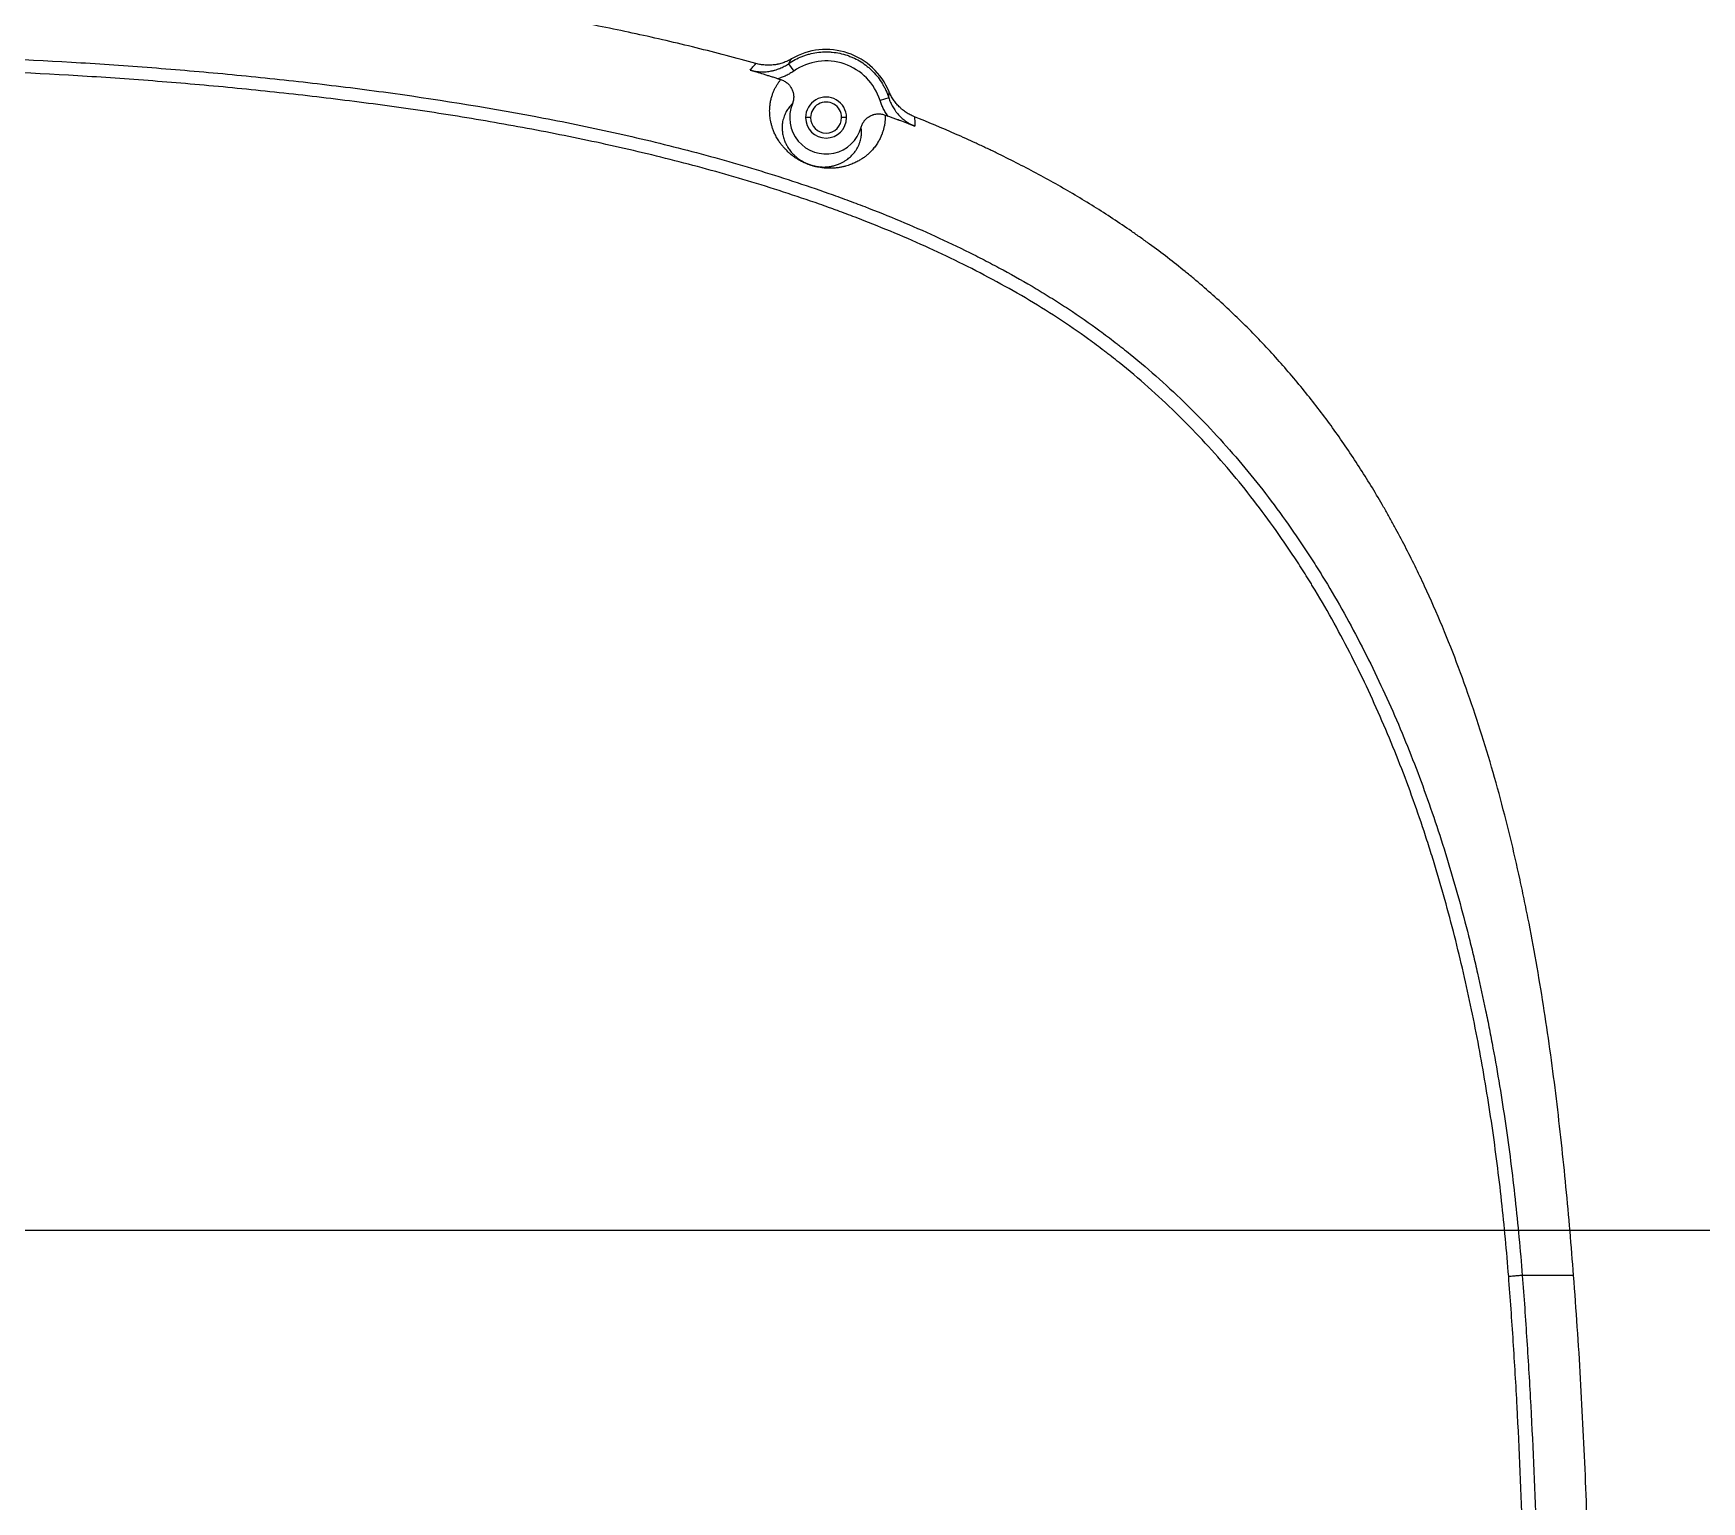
# Model space of a CAD drawing. Header units: millimetres. Extents: x -33000 to 294000, y 0 to 42408.
# Drawn here: x 276219.1 to 276402.4, y 15354.8 to 15516.1 of the extents above; entities that cross this region are included whole.
import ezdxf

# ---------------------------------------------------------------- set-up
doc = ezdxf.new("R2010")
doc.units = ezdxf.units.MM
doc.header["$LTSCALE"] = 50
doc.layers.add('arch', color=8, linetype='Continuous')

# ---------------------------------------------------------------- blocks, each defined once
blk = doc.blocks.new('A$C154C3404')
at = {"linetype": 'Continuous'}
for p, q in [((-31.83, -110.88), (-32.65, -111.45)), ((-37.75, -113.3), (-37.75, -112.75)), ((-37.75, -117.25), (-37.75, -116.7)), ((-35.57, -121.88), (-35.87, -120.93))]:
    blk.add_line(p, q, dxfattribs=at)
for radius, start, end in [(4, 67.9014, 254.5737), (6.22, 287.5692, 34.8421), (7.48, 292.3522, 30.5285), (2.25, 90, 270), (1.7, 90, 270), (2.25, 270, 90), (1.7, 270, 90)]:
    blk.add_arc((-37.75, -115), radius, start, end, dxfattribs=at)
for points, knots in [([(-164.95, 191.47), (-162.15, 191.25), (-159.37, 190.99), (-153.82, 190.38), (-151.05, 190.03), (-145.55, 189.23), (-142.81, 188.78), (-137.35, 187.77), (-134.63, 187.21), (-129.22, 185.98), (-126.53, 185.31), (-121.17, 183.83), (-118.51, 183.03), (-114.54, 181.72), (-113.22, 181.27), (-110.59, 180.32), (-109.27, 179.83), (-107.31, 179.06), (-106.34, 178.66), (-105.36, 178.26), (-104.87, 178.06), (-104.71, 177.99), (-104.39, 177.85), (-102.93, 177.23), (-101.48, 176.58), (-98.94, 175.4), (-96.42, 174.18), (-92.72, 172.22), (-90.3, 170.82), (-87.9, 169.39), (-86.72, 168.65), (-84.38, 167.12), (-83.23, 166.33), (-80.95, 164.71), (-79.82, 163.87), (-78.16, 162.58), (-77.33, 161.92), (-76.38, 161.13), (-75.97, 160.8), (-75.7, 160.57), (-75.57, 160.45), (-74.36, 159.42), (-73.31, 158.49), (-71.25, 156.58), (-70.25, 155.6), (-68.3, 153.61), (-67.35, 152.6), (-65.5, 150.52), (-64.61, 149.46), (-62.86, 147.31), (-62.01, 146.21), (-60.37, 143.97), (-59.57, 142.83), (-58.42, 141.08), (-58.04, 140.5), (-57.3, 139.31), (-56.93, 138.71), (-56.22, 137.51), (-55.86, 136.9), (-55.17, 135.68), (-54.83, 135.06), (-54.41, 134.29), (-54.33, 134.13), (-54.16, 133.82), (-54.08, 133.67), (-53.83, 133.2), (-53.34, 132.26), (-52.86, 131.32), (-51.92, 129.43), (-51.32, 128.16), (-50.16, 125.61), (-49.6, 124.33), (-47.98, 120.47), (-46.99, 117.86), (-45.12, 112.61), (-44.26, 109.96), (-42.64, 104.62), (-41.9, 101.93), (-40.5, 96.52), (-39.86, 93.8), (-39.1, 90.38), (-38.88, 89.35), (-38.67, 88.32), (-38.52, 87.63), (-38.45, 87.29), (-38.11, 85.57), (-37.84, 84.19), (-37.06, 80.06), (-36.59, 77.31), (-35.71, 71.8), (-35.3, 69.05), (-34.18, 60.78), (-33.56, 55.27), (-32.76, 46.99), (-32.52, 44.23), (-32.09, 38.72), (-31.9, 35.96), (-31.39, 27.68), (-30.91, 16.63), (-30.77, 5.58), (-30.77, -5.48), (-30.84, -11.01), (-31.15, -22.07), (-31.39, -27.61), (-31.89, -35.91), (-32.08, -38.68), (-32.52, -44.22), (-32.76, -46.99), (-33.29, -52.53), (-33.58, -55.3), (-34.06, -59.46), (-34.23, -60.84), (-34.57, -63.62), (-34.75, -65), (-35.7, -71.93), (-36.57, -77.45), (-38.12, -85.67), (-38.67, -88.41), (-39.87, -93.85), (-40.51, -96.56), (-41.9, -101.96), (-42.65, -104.65), (-44.27, -109.99), (-45.14, -112.65), (-46.19, -115.63), (-46.31, -115.96), (-46.55, -116.62), (-46.67, -116.95), (-47.03, -117.93), (-47.78, -119.9), (-48.56, -121.85), (-50.18, -125.71), (-51.33, -128.24), (-52.88, -131.36), (-53.19, -131.98), (-53.83, -133.21), (-54.16, -133.83), (-55.15, -135.66), (-55.84, -136.87), (-56.91, -138.67), (-57.27, -139.26), (-58.01, -140.45), (-58.39, -141.03), (-59.54, -142.78), (-60.34, -143.93), (-61.59, -145.63), (-62.01, -146.2), (-62.55, -146.89), (-62.66, -147.03), (-62.87, -147.31), (-63.2, -147.73), (-64.41, -149.24), (-65.55, -150.57), (-67.41, -152.66), (-68.36, -153.67), (-70.3, -155.66), (-71.3, -156.63), (-73.33, -158.51), (-74.37, -159.43), (-76.48, -161.23), (-77.55, -162.11), (-79.74, -163.81), (-80.86, -164.64), (-83.13, -166.26), (-84.28, -167.05), (-86.03, -168.2), (-86.92, -168.77), (-87.96, -169.42), (-88.41, -169.69), (-88.71, -169.88), (-88.86, -169.97), (-90.22, -170.78), (-91.44, -171.48), (-93.89, -172.84), (-96.36, -174.14), (-98.86, -175.36), (-102.64, -177.13), (-105.19, -178.22), (-110.35, -180.26), (-112.96, -181.2), (-118.24, -182.95), (-120.9, -183.76), (-124.93, -184.87), (-126.28, -185.23), (-128.32, -185.74), (-129, -185.91), (-130.02, -186.16), (-130.36, -186.24), (-131.04, -186.4), (-132.75, -186.79), (-134.46, -187.16), (-136.52, -187.59), (-137.21, -187.73), (-138.58, -187.99), (-139.27, -188.13), (-142.71, -188.76), (-145.48, -189.22), (-151.01, -190.03), (-153.79, -190.38), (-157.97, -190.84), (-159.36, -190.98), (-162.15, -191.24), (-163.55, -191.36), (-164.94, -191.47)], [0, 0, 0, 0, 0.015625, 0.015625, 0.03125, 0.03125, 0.046875, 0.046875, 0.0625, 0.0625, 0.078125, 0.078125, 0.09375, 0.09375, 0.101562, 0.101562, 0.109375, 0.109375, 0.113281, 0.115234, 0.115234, 0.116211, 0.116211, 0.117187, 0.125, 0.125, 0.132812, 0.140625, 0.148437, 0.148437, 0.15625, 0.15625, 0.164062, 0.164062, 0.171875, 0.171875, 0.175781, 0.177734, 0.178711, 0.178711, 0.179687, 0.179687, 0.1875, 0.1875, 0.195312, 0.195312, 0.203125, 0.203125, 0.210937, 0.210937, 0.21875, 0.21875, 0.226562, 0.226562, 0.230469, 0.230469, 0.234375, 0.234375, 0.238281, 0.238281, 0.242187, 0.242187, 0.243164, 0.243164, 0.244141, 0.244141, 0.246094, 0.25, 0.25, 0.257812, 0.257812, 0.265625, 0.265625, 0.28125, 0.28125, 0.296875, 0.296875, 0.3125, 0.3125, 0.328125, 0.328125, 0.332031, 0.333984, 0.333984, 0.335937, 0.335937, 0.34375, 0.34375, 0.359375, 0.359375, 0.375, 0.375, 0.40625, 0.40625, 0.421875, 0.421875, 0.4375, 0.4375, 0.46875, 0.5, 0.5, 0.53125, 0.53125, 0.5625, 0.5625, 0.578125, 0.578125, 0.59375, 0.59375, 0.609375, 0.609375, 0.617187, 0.617187, 0.625, 0.625, 0.65625, 0.65625, 0.671875, 0.671875, 0.6875, 0.6875, 0.703125, 0.703125, 0.71875, 0.71875, 0.720703, 0.720703, 0.722656, 0.722656, 0.726562, 0.734375, 0.734375, 0.75, 0.75, 0.753906, 0.753906, 0.757812, 0.757812, 0.765625, 0.765625, 0.769531, 0.769531, 0.773437, 0.773437, 0.78125, 0.78125, 0.785156, 0.785156, 0.786133, 0.786133, 0.787109, 0.789062, 0.796875, 0.796875, 0.804687, 0.804687, 0.8125, 0.8125, 0.820312, 0.820312, 0.828125, 0.828125, 0.835937, 0.835937, 0.84375, 0.84375, 0.847656, 0.849609, 0.850586, 0.850586, 0.851562, 0.851562, 0.859375, 0.859375, 0.867187, 0.875, 0.875, 0.890625, 0.890625, 0.90625, 0.90625, 0.921875, 0.921875, 0.929687, 0.929687, 0.933594, 0.933594, 0.935547, 0.935547, 0.9375, 0.945312, 0.945312, 0.949219, 0.949219, 0.953125, 0.953125, 0.96875, 0.96875, 0.984375, 0.984375, 0.992187, 0.992187, 1, 1, 1, 1]), ([(-165.06, -189.98), (-162.29, -189.76), (-159.52, -189.5), (-154.01, -188.9), (-151.26, -188.55), (-145.78, -187.75), (-143.05, -187.3), (-137.61, -186.3), (-134.9, -185.74), (-129.5, -184.51), (-126.81, -183.84), (-122.79, -182.73), (-121.46, -182.34), (-119.79, -181.84), (-119.46, -181.74), (-118.79, -181.53), (-117.8, -181.22), (-116.81, -180.9), (-113.51, -179.81), (-110.9, -178.87), (-105.74, -176.83), (-103.2, -175.74), (-99.44, -173.99), (-96.95, -172.77), (-94.49, -171.47), (-92.06, -170.13), (-90.86, -169.43), (-89.51, -168.62), (-89.36, -168.53), (-89.06, -168.35), (-88.62, -168.07), (-87.58, -167.43), (-86.71, -166.87), (-84.97, -165.72), (-83.83, -164.94), (-81.58, -163.33), (-80.48, -162.5), (-78.31, -160.81), (-77.24, -159.94), (-75.15, -158.15), (-74.13, -157.24), (-72.12, -155.36), (-71.14, -154.4), (-69.21, -152.42), (-68.27, -151.41), (-66.43, -149.34), (-65.54, -148.28), (-64.44, -146.92), (-64.23, -146.64), (-63.9, -146.23), (-63.8, -146.09), (-63.58, -145.81), (-63.05, -145.12), (-62.53, -144.42), (-61.3, -142.73), (-60.51, -141.59), (-59, -139.27), (-58.27, -138.09), (-56.87, -135.71), (-56.2, -134.51), (-54.89, -132.08), (-54.26, -130.85), (-52.44, -127.14), (-51.3, -124.62), (-49.71, -120.78), (-48.94, -118.85), (-48.21, -116.9), (-47.91, -116.08), (-47.85, -115.92), (-47.73, -115.59), (-47.56, -115.1), (-47.38, -114.61), (-46.35, -111.66), (-45.49, -109.02), (-43.9, -103.71), (-43.17, -101.05), (-41.8, -95.69), (-41.17, -93), (-39.99, -87.6), (-39.45, -84.89), (-38.44, -79.45), (-37.73, -75.36), (-37, -70.57), (-36.66, -68.17), (-36.51, -67.14), (-36.42, -66.45), (-36.37, -66.11), (-35.96, -63.01), (-35.28, -57.52), (-34.7, -52.02), (-34.18, -46.53), (-33.94, -43.78), (-33.52, -38.29), (-33.33, -35.55), (-32.83, -27.31), (-32.6, -21.83), (-32.29, -10.86), (-32.22, -5.37), (-32.22, 5.59), (-32.29, 11.07), (-32.6, 22.02), (-32.84, 27.5), (-33.34, 35.71), (-33.53, 38.45), (-33.95, 43.92), (-34.19, 46.65), (-34.98, 54.86), (-35.59, 60.32), (-36.7, 68.52), (-37.1, 71.25), (-37.97, 76.71), (-38.43, 79.44), (-39.2, 83.53), (-39.46, 84.9), (-39.8, 86.6), (-39.87, 86.95), (-40.01, 87.63), (-40.23, 88.65), (-41.03, 92.39), (-41.82, 95.77), (-43.2, 101.14), (-43.93, 103.8), (-45.52, 109.1), (-46.37, 111.73), (-48.21, 116.94), (-49.19, 119.53), (-50.78, 123.36), (-51.88, 125.91), (-53.07, 128.42), (-53.99, 130.3), (-54.46, 131.23), (-55.03, 132.32), (-55.27, 132.78), (-55.44, 133.09), (-55.52, 133.24), (-56.26, 134.63), (-56.95, 135.85), (-58.01, 137.64), (-58.37, 138.24), (-59.1, 139.42), (-59.48, 140), (-60.61, 141.73), (-61.4, 142.87), (-63.02, 145.09), (-63.86, 146.19), (-65.58, 148.33), (-66.47, 149.38), (-68.3, 151.44), (-69.24, 152.45), (-71.17, 154.43), (-72.16, 155.4), (-74.19, 157.29), (-75.23, 158.22), (-76.43, 159.24), (-76.57, 159.36), (-76.83, 159.58), (-76.97, 159.69), (-77.37, 160.03), (-78.18, 160.7), (-79, 161.35), (-80.65, 162.63), (-81.77, 163.46), (-84.03, 165.08), (-85.17, 165.86), (-87.49, 167.37), (-88.66, 168.11), (-91.04, 169.53), (-93.43, 170.91), (-97.11, 172.85), (-99.61, 174.07), (-102.13, 175.24), (-103.4, 175.81), (-104.85, 176.42), (-105.01, 176.49), (-105.33, 176.63), (-105.49, 176.7), (-105.98, 176.9), (-106.94, 177.3), (-107.91, 177.69), (-109.86, 178.45), (-111.16, 178.94), (-113.77, 179.88), (-115.07, 180.33), (-119.01, 181.62), (-121.65, 182.42), (-126.97, 183.88), (-129.63, 184.54), (-135, 185.76), (-137.7, 186.31), (-143.11, 187.31), (-145.83, 187.75), (-151.29, 188.55), (-154.03, 188.9), (-159.53, 189.5), (-162.29, 189.76), (-165.06, 189.98)], [0, 0, 0, 0, 0.015625, 0.015625, 0.03125, 0.03125, 0.046875, 0.046875, 0.0625, 0.0625, 0.078125, 0.078125, 0.085938, 0.085938, 0.087891, 0.087891, 0.089844, 0.09375, 0.09375, 0.109375, 0.109375, 0.125, 0.125, 0.132812, 0.140625, 0.140625, 0.148437, 0.148437, 0.149414, 0.149414, 0.150391, 0.152344, 0.15625, 0.15625, 0.164062, 0.164062, 0.171875, 0.171875, 0.179687, 0.179687, 0.1875, 0.1875, 0.195312, 0.195312, 0.203125, 0.203125, 0.210938, 0.210938, 0.212891, 0.212891, 0.213867, 0.213867, 0.214844, 0.21875, 0.21875, 0.226563, 0.226563, 0.234375, 0.234375, 0.242188, 0.242188, 0.25, 0.25, 0.265625, 0.265625, 0.273438, 0.277344, 0.277344, 0.27832, 0.27832, 0.279297, 0.28125, 0.28125, 0.296875, 0.296875, 0.3125, 0.3125, 0.328125, 0.328125, 0.34375, 0.34375, 0.359375, 0.367188, 0.371094, 0.373047, 0.373047, 0.375, 0.375, 0.390625, 0.40625, 0.40625, 0.421875, 0.421875, 0.4375, 0.4375, 0.46875, 0.46875, 0.5, 0.5, 0.53125, 0.53125, 0.5625, 0.5625, 0.578125, 0.578125, 0.59375, 0.59375, 0.625, 0.625, 0.640625, 0.640625, 0.65625, 0.65625, 0.664063, 0.664063, 0.666016, 0.666016, 0.667969, 0.671875, 0.6875, 0.6875, 0.703125, 0.703125, 0.71875, 0.71875, 0.734375, 0.734375, 0.742188, 0.75, 0.75, 0.753906, 0.755859, 0.756836, 0.756836, 0.757813, 0.757813, 0.765625, 0.765625, 0.769531, 0.769531, 0.773438, 0.773438, 0.78125, 0.78125, 0.789063, 0.789063, 0.796875, 0.796875, 0.804688, 0.804688, 0.8125, 0.8125, 0.820313, 0.820313, 0.821289, 0.821289, 0.822266, 0.822266, 0.824219, 0.828125, 0.828125, 0.835938, 0.835938, 0.84375, 0.84375, 0.851563, 0.851563, 0.859375, 0.867188, 0.875, 0.875, 0.882813, 0.882813, 0.883789, 0.883789, 0.884766, 0.884766, 0.886719, 0.890625, 0.890625, 0.898438, 0.898438, 0.90625, 0.90625, 0.921875, 0.921875, 0.9375, 0.9375, 0.953125, 0.953125, 0.96875, 0.96875, 0.984375, 0.984375, 1, 1, 1, 1]), ([(-31.82, -107.3), (-31.51, -106.21), (-31.21, -105.11), (-30.64, -102.92), (-30.36, -101.82), (-29.54, -98.53), (-29.03, -96.33), (-28.08, -91.92), (-27.63, -89.71), (-26.78, -85.29), (-25.99, -80.86), (-25.29, -76.42), (-24.63, -71.97), (-24.32, -69.74), (-23.45, -63.05), (-22.95, -58.58), (-22.29, -51.86), (-22.08, -49.62), (-21.7, -45.13), (-21.53, -42.88), (-21.21, -38.39), (-21.06, -36.14), (-20.8, -31.63), (-20.68, -29.38), (-20.53, -26), (-20.49, -24.87), (-20.4, -22.61), (-20.36, -21.48), (-20.25, -18.09), (-20.19, -15.84), (-20.12, -12.45), (-20.1, -11.32), (-20.06, -9.06), (-20.02, -5.67), (-20, -2.28), (-20, 4.49), (-20.04, 9.01), (-20.19, 15.78), (-20.25, 18.03), (-20.39, 22.55), (-20.57, 27.06), (-20.8, 31.57), (-20.99, 34.96), (-21.06, 36.08), (-21.21, 38.34), (-21.28, 39.46), (-21.52, 42.84), (-21.7, 45.09), (-22.08, 49.59), (-22.29, 51.83), (-22.95, 58.56), (-23.45, 63.04), (-24.32, 69.73), (-24.63, 71.96), (-25.29, 76.42), (-25.99, 80.86), (-26.78, 85.29), (-27.63, 89.72), (-28.08, 91.93), (-29.04, 96.34), (-29.54, 98.54), (-30.36, 101.83), (-30.64, 102.92), (-31.21, 105.11), (-31.51, 106.21), (-31.82, 107.3)], [0, 0, 0, 0, 0.015625, 0.015625, 0.03125, 0.03125, 0.0625, 0.0625, 0.09375, 0.09375, 0.125, 0.15625, 0.15625, 0.1875, 0.1875, 0.25, 0.25, 0.28125, 0.28125, 0.3125, 0.3125, 0.34375, 0.34375, 0.375, 0.375, 0.390625, 0.390625, 0.40625, 0.40625, 0.4375, 0.4375, 0.453125, 0.453125, 0.46875, 0.5, 0.5, 0.5625, 0.5625, 0.59375, 0.59375, 0.625, 0.65625, 0.65625, 0.671875, 0.671875, 0.6875, 0.6875, 0.71875, 0.71875, 0.75, 0.75, 0.8125, 0.8125, 0.84375, 0.84375, 0.875, 0.90625, 0.90625, 0.9375, 0.9375, 0.96875, 0.96875, 0.984375, 0.984375, 1, 1, 1, 1]), ([(-33.48, -109.7), (-33.44, -109.57), (-33.4, -109.44), (-33.32, -109.17), (-33.28, -109.04), (-33.2, -108.78), (-33.16, -108.65), (-33.1, -108.46), (-33.08, -108.39), (-33.04, -108.26), (-33.02, -108.2), (-32.92, -107.88), (-32.84, -107.64), (-32.73, -107.27), (-32.69, -107.14), (-32.63, -106.96), (-32.6, -106.87), (-32.57, -106.76), (-32.56, -106.72), (-32.55, -106.69), (-32.54, -106.67), (-32.54, -106.66)], [0, 0, 0, 0, 0.125, 0.125, 0.25, 0.25, 0.375, 0.375, 0.4375, 0.4375, 0.5, 0.5, 0.75, 0.75, 0.875, 0.875, 0.9375, 0.96875, 0.984375, 0.984375, 1, 1, 1, 1]), ([(-32.54, -106.66), (-32.59, -106.83), (-32.63, -107.02), (-32.67, -107.29), (-32.69, -107.38), (-32.7, -107.52), (-32.71, -107.56), (-32.71, -107.66), (-32.72, -107.7), (-32.73, -107.93), (-32.73, -108.12), (-32.71, -108.48), (-32.69, -108.67), (-32.64, -108.94), (-32.62, -109.03), (-32.59, -109.16), (-32.58, -109.21), (-32.56, -109.3), (-32.55, -109.34), (-32.48, -109.57), (-32.42, -109.74), (-32.28, -110.08), (-32.2, -110.24), (-32.03, -110.57), (-31.93, -110.72), (-31.83, -110.88)], [0, 0, 0, 0, 0.125, 0.125, 0.1875, 0.1875, 0.21875, 0.21875, 0.25, 0.25, 0.375, 0.375, 0.5, 0.5, 0.5625, 0.5625, 0.59375, 0.59375, 0.625, 0.625, 0.75, 0.75, 0.875, 0.875, 1, 1, 1, 1]), ([(-32.54, -106.66), (-32.42, -106.75), (-32.3, -106.85), (-32.12, -107.01), (-32.06, -107.06), (-31.94, -107.18), (-31.88, -107.24), (-31.82, -107.3)], [0, 0, 0, 0, 0.5, 0.5, 0.75, 0.75, 1, 1, 1, 1]), ([(-31.3, -111.2), (-31.39, -111.05), (-31.47, -110.9), (-31.61, -110.6), (-31.67, -110.44), (-31.78, -110.13), (-31.83, -109.97), (-31.88, -109.76), (-31.88, -109.72), (-31.9, -109.64), (-31.91, -109.59), (-31.93, -109.47), (-31.95, -109.39), (-31.98, -109.14), (-32.01, -108.8), (-32, -108.47), (-31.98, -108.21), (-31.97, -108.13), (-31.95, -107.96), (-31.94, -107.88), (-31.9, -107.63), (-31.86, -107.46), (-31.82, -107.3)], [0, 0, 0, 0, 0.125, 0.125, 0.25, 0.25, 0.375, 0.375, 0.40625, 0.40625, 0.4375, 0.4375, 0.5, 0.5, 0.625, 0.75, 0.75, 0.8125, 0.8125, 0.875, 0.875, 1, 1, 1, 1]), ([(-37.47, -121.49), (-37.59, -121.5), (-37.71, -121.49), (-37.94, -121.48), (-38.06, -121.48), (-38.3, -121.45), (-38.42, -121.44), (-38.66, -121.4), (-38.78, -121.37), (-39.03, -121.31), (-39.15, -121.28), (-39.4, -121.2), (-39.53, -121.16), (-39.79, -121.05), (-39.92, -120.99), (-40.19, -120.86), (-40.32, -120.79), (-40.53, -120.66), (-40.6, -120.62), (-40.74, -120.53), (-40.81, -120.48), (-41.02, -120.32), (-41.16, -120.21), (-41.38, -120.02), (-41.45, -119.95), (-41.59, -119.8), (-41.66, -119.73), (-41.81, -119.57), (-41.88, -119.48), (-42.03, -119.3), (-42.1, -119.2), (-42.25, -118.99), (-42.32, -118.88), (-42.46, -118.65), (-42.53, -118.52), (-42.67, -118.25), (-42.74, -118.11), (-42.84, -117.87), (-42.88, -117.79), (-42.94, -117.61), (-42.97, -117.52), (-43.03, -117.33), (-43.06, -117.23), (-43.12, -117.02), (-43.15, -116.91), (-43.18, -116.74), (-43.2, -116.68), (-43.22, -116.55), (-43.23, -116.49), (-43.25, -116.35), (-43.26, -116.29), (-43.28, -116.14), (-43.29, -116.07), (-43.3, -115.95), (-43.3, -115.91), (-43.31, -115.83), (-43.31, -115.79), (-43.31, -115.66), (-43.32, -115.57), (-43.32, -115.39), (-43.32, -115.29), (-43.31, -115.13), (-43.31, -115.08), (-43.3, -114.96), (-43.3, -114.91), (-43.29, -114.78), (-43.28, -114.72), (-43.27, -114.59), (-43.26, -114.52), (-43.24, -114.37), (-43.23, -114.3), (-43.21, -114.19), (-43.21, -114.17), (-43.2, -114.13), (-43.19, -114.11), (-43.18, -114.05), (-43.17, -114), (-43.15, -113.91), (-43.14, -113.87), (-43.12, -113.77), (-43.11, -113.72), (-43.09, -113.66), (-43.09, -113.65), (-43.08, -113.62), (-43.07, -113.58), (-43.06, -113.54), (-43.03, -113.46), (-43.02, -113.41), (-42.99, -113.33), (-42.98, -113.3), (-42.96, -113.25), (-42.94, -113.17), (-42.91, -113.09), (-42.88, -113.01), (-42.86, -112.97), (-42.85, -112.93), (-42.84, -112.9), (-42.83, -112.89), (-42.81, -112.83), (-42.79, -112.78), (-42.75, -112.68), (-42.73, -112.64), (-42.7, -112.57), (-42.68, -112.55), (-42.66, -112.51), (-42.65, -112.49), (-42.62, -112.42), (-42.6, -112.38), (-42.57, -112.31), (-42.55, -112.27), (-42.49, -112.16), (-42.45, -112.1), (-42.4, -112), (-42.38, -111.97), (-42.34, -111.91), (-42.33, -111.88), (-42.27, -111.8), (-42.24, -111.74), (-42.17, -111.64), (-42.14, -111.59), (-42.08, -111.5), (-42.05, -111.46), (-41.98, -111.37), (-41.95, -111.33), (-41.86, -111.22), (-41.8, -111.14), (-41.72, -111.04), (-41.69, -111.01), (-41.63, -110.94), (-41.61, -110.91), (-41.52, -110.82), (-41.47, -110.77), (-41.37, -110.66), (-41.32, -110.61), (-41.17, -110.46), (-41.07, -110.38), (-40.88, -110.22), (-40.79, -110.14), (-40.61, -110.01), (-40.53, -109.95), (-40.36, -109.83), (-40.28, -109.78), (-40.12, -109.68), (-40.04, -109.63), (-39.89, -109.55), (-39.81, -109.51), (-39.66, -109.43), (-39.59, -109.4), (-39.45, -109.33), (-39.38, -109.3), (-39.18, -109.21), (-39.05, -109.16), (-38.79, -109.08), (-38.67, -109.04), (-38.43, -108.98), (-38.32, -108.95), (-38.1, -108.9), (-37.99, -108.89), (-37.78, -108.85), (-37.68, -108.84), (-37.48, -108.82), (-37.38, -108.82), (-37.1, -108.8), (-36.92, -108.8), (-36.59, -108.82), (-36.43, -108.84), (-36.12, -108.88), (-35.97, -108.9), (-35.69, -108.96), (-35.56, -109), (-35.3, -109.08), (-35.18, -109.12), (-34.95, -109.21), (-34.83, -109.26), (-34.62, -109.36), (-34.51, -109.41), (-34.31, -109.52), (-34.11, -109.64), (-33.84, -109.82), (-33.66, -109.95), (-33.58, -110.02)], [0, 0, 0, 0, 0.03125, 0.03125, 0.0625, 0.0625, 0.09375, 0.09375, 0.125, 0.125, 0.15625, 0.15625, 0.1875, 0.1875, 0.21875, 0.21875, 0.25, 0.25, 0.265625, 0.265625, 0.28125, 0.28125, 0.3125, 0.3125, 0.328125, 0.328125, 0.34375, 0.34375, 0.359375, 0.359375, 0.375, 0.375, 0.390625, 0.390625, 0.40625, 0.40625, 0.421875, 0.421875, 0.429688, 0.429688, 0.4375, 0.4375, 0.445313, 0.445313, 0.453125, 0.453125, 0.457031, 0.457031, 0.460938, 0.460938, 0.464844, 0.464844, 0.46875, 0.46875, 0.470703, 0.470703, 0.472656, 0.472656, 0.476563, 0.476563, 0.480469, 0.480469, 0.482422, 0.482422, 0.484375, 0.484375, 0.486328, 0.486328, 0.488281, 0.488281, 0.490234, 0.490234, 0.490723, 0.490723, 0.491211, 0.491211, 0.492188, 0.492188, 0.493164, 0.493164, 0.494141, 0.494141, 0.494385, 0.494385, 0.494629, 0.495117, 0.495117, 0.496094, 0.496094, 0.496582, 0.496582, 0.49707, 0.498047, 0.498047, 0.498535, 0.498779, 0.498779, 0.499023, 0.499023, 0.5, 0.5, 0.500977, 0.500977, 0.501465, 0.501465, 0.501953, 0.501953, 0.50293, 0.50293, 0.503906, 0.503906, 0.505859, 0.505859, 0.506836, 0.506836, 0.507813, 0.507813, 0.509766, 0.509766, 0.511719, 0.511719, 0.513672, 0.513672, 0.515625, 0.515625, 0.519531, 0.519531, 0.521484, 0.521484, 0.523438, 0.523438, 0.527344, 0.527344, 0.53125, 0.53125, 0.539063, 0.539063, 0.546875, 0.546875, 0.554688, 0.554688, 0.5625, 0.5625, 0.570313, 0.570313, 0.578125, 0.578125, 0.585938, 0.585938, 0.59375, 0.59375, 0.609375, 0.609375, 0.625, 0.625, 0.640625, 0.640625, 0.65625, 0.65625, 0.671875, 0.671875, 0.6875, 0.6875, 0.71875, 0.71875, 0.75, 0.75, 0.78125, 0.78125, 0.8125, 0.8125, 0.84375, 0.84375, 0.875, 0.875, 0.90625, 0.90625, 0.9375, 0.96875, 1, 1, 1, 1]), ([(-36.24, -111.29), (-36.35, -111.18), (-36.46, -111.08), (-36.64, -110.93), (-36.71, -110.88), (-36.84, -110.79), (-36.91, -110.74), (-37.05, -110.65), (-37.13, -110.61), (-37.29, -110.53), (-37.37, -110.49), (-37.54, -110.42), (-37.63, -110.38), (-37.83, -110.32), (-37.93, -110.29), (-38.14, -110.24), (-38.25, -110.22), (-38.49, -110.19), (-38.62, -110.18), (-38.89, -110.17), (-39.03, -110.17), (-39.25, -110.19), (-39.33, -110.2), (-39.49, -110.22), (-39.57, -110.24), (-39.74, -110.27), (-39.83, -110.3), (-40.02, -110.35), (-40.11, -110.38), (-40.26, -110.43), (-40.31, -110.45), (-40.39, -110.48), (-40.41, -110.49), (-40.46, -110.51), (-40.49, -110.53), (-40.57, -110.56), (-40.63, -110.59), (-40.74, -110.65), (-40.8, -110.68), (-40.91, -110.74), (-40.97, -110.78), (-41.1, -110.85), (-41.16, -110.9), (-41.29, -110.99), (-41.36, -111.04), (-41.5, -111.15), (-41.57, -111.21), (-41.68, -111.31), (-41.72, -111.34), (-41.79, -111.42), (-41.83, -111.46), (-41.91, -111.54), (-41.96, -111.59), (-42.02, -111.66), (-42.04, -111.68), (-42.09, -111.73), (-42.11, -111.76), (-42.18, -111.84), (-42.22, -111.9), (-42.3, -112), (-42.32, -112.04), (-42.37, -112.11), (-42.4, -112.15), (-42.45, -112.23), (-42.48, -112.28), (-42.52, -112.35), (-42.54, -112.38), (-42.57, -112.43), (-42.58, -112.46), (-42.62, -112.51), (-42.63, -112.54), (-42.66, -112.6), (-42.68, -112.64), (-42.7, -112.68), (-42.71, -112.69), (-42.72, -112.71), (-42.72, -112.72), (-42.73, -112.75), (-42.74, -112.77), (-42.77, -112.82), (-42.79, -112.87), (-42.82, -112.93), (-42.83, -112.96), (-42.84, -112.99), (-42.85, -113), (-42.86, -113.03), (-42.87, -113.07), (-42.88, -113.11), (-42.9, -113.14), (-42.9, -113.16), (-42.91, -113.18), (-42.92, -113.2), (-42.93, -113.23), (-42.93, -113.24), (-42.94, -113.27), (-42.95, -113.28), (-42.96, -113.32), (-42.98, -113.37), (-42.99, -113.42), (-43, -113.46), (-43.01, -113.47), (-43.01, -113.5), (-43.02, -113.51), (-43.02, -113.53), (-43.03, -113.55), (-43.03, -113.57), (-43.04, -113.6), (-43.05, -113.64), (-43.06, -113.7), (-43.07, -113.74), (-43.09, -113.82), (-43.1, -113.85), (-43.11, -113.91), (-43.11, -113.92), (-43.11, -113.96), (-43.12, -113.97), (-43.12, -114.02), (-43.13, -114.05), (-43.14, -114.11), (-43.14, -114.14), (-43.15, -114.23), (-43.16, -114.28), (-43.16, -114.35), (-43.17, -114.38), (-43.17, -114.42), (-43.17, -114.45), (-43.17, -114.51), (-43.18, -114.56), (-43.18, -114.68), (-43.18, -114.76), (-43.18, -114.9), (-43.17, -114.97), (-43.17, -115.09), (-43.16, -115.15), (-43.15, -115.27), (-43.14, -115.32), (-43.13, -115.43), (-43.12, -115.48), (-43.1, -115.58), (-43.09, -115.62), (-43.07, -115.71), (-43.06, -115.76), (-43.04, -115.84), (-43.03, -115.88), (-43, -116), (-42.98, -116.08), (-42.93, -116.22), (-42.91, -116.29), (-42.86, -116.42), (-42.83, -116.48), (-42.78, -116.6), (-42.75, -116.65), (-42.67, -116.81), (-42.62, -116.91), (-42.53, -117.05), (-42.51, -117.09), (-42.45, -117.18), (-42.42, -117.22), (-42.34, -117.34), (-42.28, -117.41), (-42.17, -117.55), (-42.12, -117.61), (-42.01, -117.73), (-41.95, -117.79), (-41.78, -117.95), (-41.68, -118.04), (-41.46, -118.21), (-41.35, -118.28), (-41.14, -118.41), (-41.04, -118.47), (-40.84, -118.57), (-40.74, -118.61), (-40.54, -118.68), (-40.45, -118.72), (-40.26, -118.77), (-40.17, -118.79), (-39.99, -118.83), (-39.9, -118.85), (-39.72, -118.87), (-39.64, -118.88), (-39.47, -118.89), (-39.38, -118.89), (-39.22, -118.89), (-39.13, -118.89), (-38.97, -118.87), (-38.89, -118.87), (-38.81, -118.86)], [0, 0, 0, 0, 0.0625, 0.0625, 0.09375, 0.09375, 0.125, 0.125, 0.15625, 0.15625, 0.1875, 0.1875, 0.21875, 0.21875, 0.25, 0.25, 0.28125, 0.28125, 0.3125, 0.3125, 0.34375, 0.34375, 0.359375, 0.359375, 0.375, 0.375, 0.390625, 0.390625, 0.40625, 0.40625, 0.414062, 0.414062, 0.417969, 0.417969, 0.421875, 0.421875, 0.429687, 0.429687, 0.4375, 0.4375, 0.445312, 0.445312, 0.453125, 0.453125, 0.460937, 0.460937, 0.46875, 0.46875, 0.472656, 0.472656, 0.476562, 0.476562, 0.480469, 0.480469, 0.482422, 0.482422, 0.484375, 0.484375, 0.488281, 0.488281, 0.490234, 0.490234, 0.492187, 0.492187, 0.494141, 0.494141, 0.495117, 0.495117, 0.496094, 0.496094, 0.49707, 0.49707, 0.498047, 0.498047, 0.498291, 0.498291, 0.498535, 0.498535, 0.499023, 0.499023, 0.5, 0.5, 0.500488, 0.500488, 0.500732, 0.500732, 0.500977, 0.501465, 0.501465, 0.501709, 0.501709, 0.501953, 0.501953, 0.502197, 0.502197, 0.502441, 0.502441, 0.50293, 0.503418, 0.503418, 0.503662, 0.503662, 0.503906, 0.503906, 0.50415, 0.50415, 0.504395, 0.504883, 0.504883, 0.505859, 0.505859, 0.506836, 0.506836, 0.507324, 0.507324, 0.507812, 0.507812, 0.508789, 0.508789, 0.509766, 0.509766, 0.511719, 0.511719, 0.512695, 0.512695, 0.513672, 0.513672, 0.515625, 0.515625, 0.519531, 0.519531, 0.523437, 0.523437, 0.527344, 0.527344, 0.53125, 0.53125, 0.535156, 0.535156, 0.539062, 0.539062, 0.542969, 0.542969, 0.546875, 0.546875, 0.554687, 0.554687, 0.5625, 0.5625, 0.570312, 0.570312, 0.578125, 0.578125, 0.59375, 0.59375, 0.601562, 0.601562, 0.609375, 0.609375, 0.625, 0.625, 0.640625, 0.640625, 0.65625, 0.65625, 0.6875, 0.6875, 0.71875, 0.71875, 0.75, 0.75, 0.78125, 0.78125, 0.8125, 0.8125, 0.84375, 0.84375, 0.875, 0.875, 0.90625, 0.90625, 0.9375, 0.9375, 0.96875, 0.96875, 1, 1, 1, 1]), ([(-33.58, -110.02), (-33.6, -110.09), (-33.64, -110.22), (-33.73, -110.4), (-33.81, -110.52), (-33.87, -110.61), (-33.89, -110.64), (-33.93, -110.69), (-33.95, -110.72), (-34.02, -110.8), (-34.11, -110.9), (-34.22, -110.99), (-34.3, -111.05), (-34.33, -111.07), (-34.39, -111.11), (-34.42, -111.13), (-34.51, -111.18), (-34.63, -111.25), (-34.75, -111.3), (-34.85, -111.34), (-34.89, -111.35), (-34.95, -111.37), (-34.99, -111.38), (-35.09, -111.4), (-35.22, -111.43), (-35.36, -111.44), (-35.46, -111.44), (-35.5, -111.44), (-35.57, -111.44), (-35.6, -111.44), (-35.71, -111.43), (-35.85, -111.41), (-36.05, -111.37), (-36.18, -111.32), (-36.24, -111.29)], [0, 0, 0, 0, 0.0625, 0.125, 0.1875, 0.1875, 0.21875, 0.21875, 0.25, 0.25, 0.3125, 0.375, 0.375, 0.40625, 0.40625, 0.4375, 0.4375, 0.5, 0.5625, 0.5625, 0.59375, 0.59375, 0.625, 0.625, 0.6875, 0.75, 0.75, 0.78125, 0.78125, 0.8125, 0.8125, 0.875, 0.9375, 1, 1, 1, 1]), ([(-31.83, -110.88), (-31.66, -111.11), (-31.52, -111.35), (-31.25, -111.84), (-31.13, -112.1), (-30.98, -112.49), (-30.93, -112.62), (-30.87, -112.82), (-30.85, -112.89), (-30.81, -113.03), (-30.79, -113.1), (-30.7, -113.44), (-30.64, -113.71), (-30.56, -114.27), (-30.54, -114.55), (-30.53, -114.97), (-30.53, -115.11), (-30.54, -115.32), (-30.54, -115.39), (-30.55, -115.53), (-30.56, -115.6), (-30.59, -115.96), (-30.63, -116.23), (-30.75, -116.78), (-30.82, -117.05), (-30.96, -117.45), (-31.01, -117.58), (-31.09, -117.78), (-31.12, -117.85), (-31.17, -117.98), (-31.2, -118.04), (-31.35, -118.36), (-31.63, -118.85), (-31.95, -119.31), (-32.22, -119.64), (-32.31, -119.74), (-32.43, -119.87), (-32.45, -119.9), (-32.5, -119.95), (-32.57, -120.03), (-32.65, -120.1), (-32.9, -120.35), (-33.32, -120.72), (-33.78, -121.04), (-34.09, -121.22), (-34.15, -121.25), (-34.27, -121.32), (-34.33, -121.36), (-34.52, -121.46), (-34.65, -121.52), (-35.03, -121.69), (-35.3, -121.79), (-35.57, -121.88)], [0, 0, 0, 0, 0.0625, 0.0625, 0.125, 0.125, 0.15625, 0.15625, 0.171875, 0.171875, 0.1875, 0.1875, 0.25, 0.25, 0.3125, 0.3125, 0.34375, 0.34375, 0.359375, 0.359375, 0.375, 0.375, 0.4375, 0.4375, 0.5, 0.5, 0.53125, 0.53125, 0.546875, 0.546875, 0.5625, 0.5625, 0.625, 0.6875, 0.6875, 0.71875, 0.71875, 0.726563, 0.726563, 0.734375, 0.75, 0.75, 0.8125, 0.875, 0.875, 0.890625, 0.890625, 0.90625, 0.90625, 0.9375, 0.9375, 1, 1, 1, 1]), ([(-31.3, -111.2), (-31.35, -111.17), (-31.39, -111.13), (-31.48, -111.08), (-31.52, -111.05), (-31.65, -110.97), (-31.74, -110.92), (-31.83, -110.88)], [0, 0, 0, 0, 0.25, 0.25, 0.5, 0.5, 1, 1, 1, 1]), ([(-38.81, -118.86), (-38.74, -118.87), (-38.61, -118.92), (-38.42, -119), (-38.3, -119.07), (-38.22, -119.13), (-38.19, -119.15), (-38.13, -119.19), (-38.1, -119.21), (-38.02, -119.28), (-37.92, -119.37), (-37.83, -119.47), (-37.76, -119.56), (-37.74, -119.58), (-37.7, -119.64), (-37.68, -119.67), (-37.62, -119.76), (-37.56, -119.88), (-37.5, -120), (-37.46, -120.1), (-37.45, -120.13), (-37.43, -120.2), (-37.42, -120.23), (-37.39, -120.33), (-37.36, -120.47), (-37.35, -120.61), (-37.34, -120.75), (-37.34, -120.81), (-37.35, -120.95), (-37.36, -121.09), (-37.41, -121.3), (-37.45, -121.43), (-37.47, -121.49)], [0, 0, 0, 0, 0.0625, 0.125, 0.1875, 0.1875, 0.21875, 0.21875, 0.25, 0.25, 0.3125, 0.375, 0.375, 0.40625, 0.40625, 0.4375, 0.4375, 0.5, 0.5625, 0.5625, 0.59375, 0.59375, 0.625, 0.625, 0.6875, 0.75, 0.75, 0.8125, 0.8125, 0.875, 0.9375, 1, 1, 1, 1]), ([(-38.7, -124.76), (-38.69, -124.75), (-38.69, -124.73), (-38.68, -124.7), (-38.66, -124.66), (-38.62, -124.56), (-38.59, -124.47), (-38.52, -124.29), (-38.48, -124.17), (-38.34, -123.81), (-38.25, -123.56), (-38.14, -123.26), (-38.11, -123.19), (-38.07, -123.07), (-38.04, -123.01), (-37.97, -122.82), (-37.93, -122.69), (-37.83, -122.44), (-37.78, -122.31), (-37.69, -122.05), (-37.64, -121.92), (-37.59, -121.79)], [0, 0, 0, 0, 0.015625, 0.015625, 0.03125, 0.0625, 0.125, 0.125, 0.25, 0.25, 0.5, 0.5, 0.5625, 0.5625, 0.625, 0.625, 0.75, 0.75, 0.875, 0.875, 1, 1, 1, 1]), ([(-35.57, -121.88), (-35.75, -121.94), (-35.92, -122), (-36.25, -122.15), (-36.41, -122.23), (-36.73, -122.41), (-36.88, -122.51), (-37.07, -122.65), (-37.1, -122.68), (-37.18, -122.73), (-37.28, -122.82), (-37.39, -122.91), (-37.59, -123.1), (-37.72, -123.23), (-37.96, -123.5), (-38.07, -123.64), (-38.2, -123.83), (-38.23, -123.87), (-38.28, -123.95), (-38.35, -124.06), (-38.42, -124.18), (-38.55, -124.43), (-38.63, -124.59), (-38.7, -124.76)], [0, 0, 0, 0, 0.125, 0.125, 0.25, 0.25, 0.375, 0.375, 0.40625, 0.40625, 0.4375, 0.5, 0.5, 0.625, 0.625, 0.75, 0.75, 0.78125, 0.78125, 0.8125, 0.875, 0.875, 1, 1, 1, 1]), ([(-37.66, -124.7), (-37.59, -124.54), (-37.52, -124.39), (-37.37, -124.09), (-37.2, -123.8), (-37, -123.54), (-36.87, -123.37), (-36.85, -123.34), (-36.79, -123.28), (-36.76, -123.24), (-36.68, -123.15), (-36.62, -123.09), (-36.44, -122.91), (-36.2, -122.69), (-35.93, -122.49), (-35.72, -122.35), (-35.65, -122.3), (-35.51, -122.22), (-35.43, -122.17), (-35.21, -122.06), (-35.06, -121.98), (-34.9, -121.92)], [0, 0, 0, 0, 0.125, 0.125, 0.25, 0.375, 0.375, 0.40625, 0.40625, 0.4375, 0.4375, 0.5, 0.5, 0.625, 0.75, 0.75, 0.8125, 0.8125, 0.875, 0.875, 1, 1, 1, 1]), ([(-35.57, -121.88), (-35.46, -121.89), (-35.36, -121.9), (-35.19, -121.91), (-35.14, -121.92), (-35.02, -121.92), (-34.96, -121.92), (-34.9, -121.92)], [0, 0, 0, 0, 0.5, 0.5, 0.75, 0.75, 1, 1, 1, 1]), ([(-164.95, -197.11), (-161.7, -196.87), (-158.46, -196.59), (-151.99, -195.96), (-148.76, -195.61), (-142.3, -194.83), (-139.08, -194.39), (-134.27, -193.64), (-132.66, -193.38), (-129.46, -192.82), (-127.86, -192.53), (-125.46, -192.06), (-124.66, -191.9), (-123.47, -191.65), (-123.07, -191.57), (-122.27, -191.4), (-120.28, -190.97), (-118.3, -190.52), (-115.15, -189.75), (-113.58, -189.34), (-110.45, -188.5), (-108.9, -188.05), (-104.25, -186.64), (-101.19, -185.61), (-96.66, -183.91), (-95.16, -183.32), (-92.17, -182.07), (-90.69, -181.42), (-87.75, -180.06), (-86.29, -179.34), (-84.12, -178.22), (-83.4, -177.84), (-82.32, -177.25), (-81.96, -177.05), (-81.43, -176.75), (-81.25, -176.65), (-80.89, -176.45), (-79.29, -175.54), (-77.72, -174.59), (-74.99, -172.84), (-73.65, -171.93), (-71.01, -170.06), (-69.73, -169.09), (-67.2, -167.08), (-65.97, -166.05), (-63.55, -163.91), (-62.37, -162.81), (-60.64, -161.11), (-60.08, -160.53), (-58.95, -159.36), (-58.4, -158.77), (-57.31, -157.56), (-56.77, -156.95), (-55.97, -156.02), (-55.71, -155.71), (-55.18, -155.08), (-54.92, -154.76), (-53.63, -153.17), (-52.63, -151.87), (-51.42, -150.21), (-51.18, -149.88), (-50.7, -149.21), (-50, -148.2), (-49.31, -147.19), (-47.96, -145.14), (-47.1, -143.75), (-45.43, -140.94), (-44.63, -139.51), (-43.08, -136.63), (-42.34, -135.17), (-41.44, -133.33), (-41.27, -132.96), (-40.92, -132.22), (-40.39, -131.1), (-39.89, -129.98), (-38.9, -127.73), (-38.27, -126.22), (-37.66, -124.7)], [0, 0, 0, 0, 0.0625, 0.0625, 0.125, 0.125, 0.1875, 0.1875, 0.21875, 0.21875, 0.25, 0.25, 0.265625, 0.265625, 0.273437, 0.273437, 0.28125, 0.3125, 0.3125, 0.34375, 0.34375, 0.375, 0.375, 0.4375, 0.4375, 0.46875, 0.46875, 0.5, 0.5, 0.53125, 0.53125, 0.546875, 0.546875, 0.554687, 0.554687, 0.558594, 0.558594, 0.5625, 0.59375, 0.59375, 0.625, 0.625, 0.65625, 0.65625, 0.6875, 0.6875, 0.71875, 0.71875, 0.734375, 0.734375, 0.75, 0.75, 0.765625, 0.765625, 0.773437, 0.773437, 0.78125, 0.78125, 0.8125, 0.8125, 0.820312, 0.820312, 0.828125, 0.84375, 0.84375, 0.875, 0.875, 0.90625, 0.90625, 0.9375, 0.9375, 0.945312, 0.945312, 0.953125, 0.96875, 0.96875, 1, 1, 1, 1]), ([(-37.66, -124.7), (-37.75, -124.71), (-37.84, -124.72), (-38.02, -124.73), (-38.11, -124.74), (-38.36, -124.76), (-38.53, -124.76), (-38.7, -124.76)], [0, 0, 0, 0, 0.25, 0.25, 0.5, 0.5, 1, 1, 1, 1]), ([(-193.66, -191.54), (-188.89, -191.37), (-184.12, -191.16), (-176.97, -190.78), (-174.58, -190.64), (-169.82, -190.33), (-167.44, -190.16), (-165.06, -189.98)], [0, 0, 0, 0, 0.5, 0.5, 0.75, 0.75, 1, 1, 1, 1]), ([(-164.94, -191.47), (-164.95, -191.47), (-164.95, -191.45), (-164.95, -191.41), (-164.95, -191.38), (-164.96, -191.3), (-164.96, -191.25), (-164.97, -191.14), (-164.98, -191.08), (-164.99, -190.94), (-164.99, -190.86), (-165, -190.7), (-165.01, -190.62), (-165.02, -190.44), (-165.03, -190.35), (-165.05, -190.17), (-165.05, -190.07), (-165.06, -189.98)], [0, 0, 0, 0, 0.125, 0.125, 0.25, 0.25, 0.375, 0.375, 0.5, 0.5, 0.625, 0.625, 0.75, 0.75, 0.875, 0.875, 1, 1, 1, 1]), ([(-164.94, -191.47), (-167.33, -191.66), (-169.72, -191.82), (-174.49, -192.13), (-176.88, -192.27), (-184.04, -192.66), (-188.82, -192.86), (-193.6, -193.03)], [0, 0, 0, 0, 0.25, 0.25, 0.5, 0.5, 1, 1, 1, 1]), ([(-164.95, -197.11), (-164.95, -197.1), (-164.95, -197.06), (-164.95, -197.01), (-164.95, -196.96), (-164.95, -196.91), (-164.95, -196.86), (-164.94, -196.81), (-164.94, -196.75), (-164.94, -196.67), (-164.94, -196.53), (-164.94, -196.36), (-164.94, -196.17), (-164.94, -195.98), (-164.94, -195.76), (-164.94, -195.46), (-164.94, -195.08), (-164.94, -194.66), (-164.94, -194.26), (-164.94, -193.95), (-164.94, -193.69), (-164.94, -193.44), (-164.94, -193.08), (-164.94, -192.78), (-164.94, -192.58), (-164.94, -192.52), (-164.94, -192.47), (-164.94, -192.41), (-164.94, -192.35), (-164.94, -192.3), (-164.94, -192.24), (-164.94, -192.19), (-164.94, -192.13), (-164.94, -192.07), (-164.94, -192.03), (-164.94, -192), (-164.94, -191.97), (-164.94, -191.94), (-164.94, -191.89), (-164.95, -191.84), (-164.95, -191.78), (-164.95, -191.72), (-164.95, -191.67), (-164.95, -191.64), (-164.95, -191.61), (-164.95, -191.57), (-164.95, -191.54), (-164.95, -191.5), (-164.95, -191.48), (-164.94, -191.47)], [0, 0, 0, 0, 0.009096, 0.018192, 0.027287, 0.036383, 0.045478, 0.054574, 0.063669, 0.074492, 0.098825, 0.136669, 0.164664, 0.198329, 0.237663, 0.282668, 0.360993, 0.435768, 0.506992, 0.574667, 0.599238, 0.643928, 0.708738, 0.793666, 0.803621, 0.813575, 0.82353, 0.833485, 0.843439, 0.853394, 0.863348, 0.873303, 0.883257, 0.893211, 0.903165, 0.906068, 0.91061, 0.916791, 0.924613, 0.934074, 0.945175, 0.957915, 0.963928, 0.969941, 0.975953, 0.981965, 0.987977, 0.993989, 1, 1, 1, 1]), ([(-210.3, -199.12), (-206.51, -199.04), (-202.73, -198.95), (-197.06, -198.78), (-195.17, -198.72), (-191.39, -198.58), (-189.5, -198.51), (-185.72, -198.35), (-183.83, -198.27), (-180.05, -198.08), (-176.27, -197.88), (-172.49, -197.65), (-168.72, -197.39), (-166.83, -197.26), (-164.95, -197.11)], [0, 0, 0, 0, 0.25, 0.25, 0.375, 0.375, 0.5, 0.5, 0.625, 0.625, 0.75, 0.875, 0.875, 1, 1, 1, 1])]:
    blk.add_open_spline(points, degree=3, knots=knots, dxfattribs=at)
for points in [[(-33.48, -109.7), (-33.51, -109.81), (-33.54, -109.92), (-33.58, -110.02)], [(-32.65, -111.45), (-32.74, -111.31), (-32.91, -111.04), (-33.14, -110.61), (-33.33, -110.17), (-33.43, -109.86), (-33.48, -109.7)], [(-37.59, -121.79), (-37.46, -121.7), (-37.19, -121.52), (-36.77, -121.28), (-36.33, -121.09), (-36.03, -120.98), (-35.87, -120.93)], [(-37.47, -121.49), (-37.51, -121.59), (-37.55, -121.69), (-37.59, -121.79)]]:
    blk.add_open_spline(points, degree=3, dxfattribs=at)

msp = doc.modelspace()

# ---------------------------------------------------------------- linework, layer by layer
at = {"layer": 'arch', "ltscale": 25}
msp.add_lwpolyline([(276641.21, 15544.6), (276641.21, 15384.6), (275741.21, 15384.6), (275741.21, 15544.6)], close=True, dxfattribs=at)

# ---------------------------------------------------------------- block references
at = {"layer": 'arch', "ltscale": 25, "rotation": 89.99999999999999}
msp.add_blockref('A$C154C3404', (276191.21, 15544.6), dxfattribs=at)

doc.saveas('drawing.dxf')
